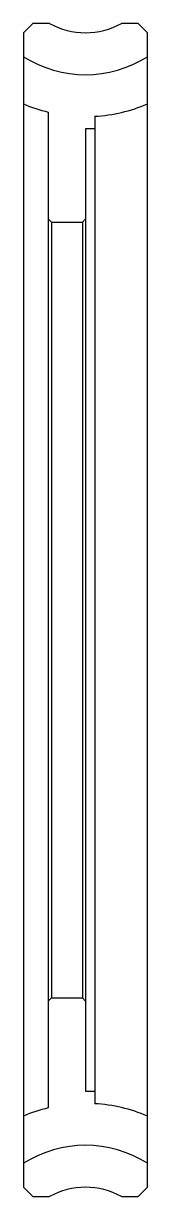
# Model space of a CAD drawing. Header units: metres. Extents: x 363 to 739, y 78 to 564.
# Drawn here: x 362.6 to 402.6, y 77.7 to 455.7 of the extents above; entities outside this region: 2.
import ezdxf

# ---------------------------------------------------------------- set-up
doc = ezdxf.new("R2010")
doc.units = ezdxf.units.M

msp = doc.modelspace()

# ---------------------------------------------------------------- linework, layer by layer
at = {"color": 4}
for p, q in [((370.572571, 427.165771), (370.572571, 106.302017)), ((385.572571, 425.822205), (385.572571, 107.645569)), ((371.572571, 391.733887), (381.572571, 391.733887)), ((371.572571, 141.733887), (381.572571, 141.733887))]:
    msp.add_line(p, q, dxfattribs=at)
for points in [[(370.953613, 455.733887), (365.572571, 455.733887), (362.572571, 452.733887), (362.572571, 103.733887)], [(394.191528, 77.733887), (399.572571, 77.733887), (402.572571, 80.733887), (402.572571, 452.733887), (399.572571, 455.733887), (394.191528, 455.733887)], [(385.572571, 421.733887), (382.572571, 421.733887), (382.572571, 111.733887), (385.572571, 111.733887)], [(370.572571, 392.733887), (371.572571, 391.733887), (371.572571, 141.733887), (370.572571, 140.733887)], [(382.572571, 392.733887), (381.572571, 391.733887), (381.572571, 141.733887), (382.572571, 140.733887)], [(362.572571, 103.733887), (362.572571, 80.733887), (365.572571, 77.733887), (370.953613, 77.733887)]]:
    msp.add_lwpolyline(points, dxfattribs=at)
at = {"color": 7}
for centre, start, end in [((712.484314, 555.483398), 10, 180), ((730.046448, 558.580078), 180, 10)]:
    msp.add_arc(centre, 8.916532, start, end, dxfattribs=at)
at = {"color": 4}
for centre, radius, start, end in [((382.572571, 476.733887), 24, 241.04497578, 298.95502422), ((382.572571, 476.733887), 37.5, 237.76905342, 302.23094658), ((382.572571, 476.733887), 51, 246.94869825, 256.3910387), ((382.572571, 476.733887), 51, 273.37228721, 293.05130175), ((382.572571, 56.733887), 51, 103.6089613, 113.05130175), ((382.572571, 56.733887), 51, 66.94869825, 86.62771279), ((382.572571, 56.733887), 37.5, 57.76905342, 122.23094658), ((382.572571, 56.733887), 24, 61.04497578, 118.95502422)]:
    msp.add_arc(centre, radius, start, end, dxfattribs=at)

doc.saveas('drawing.dxf')
